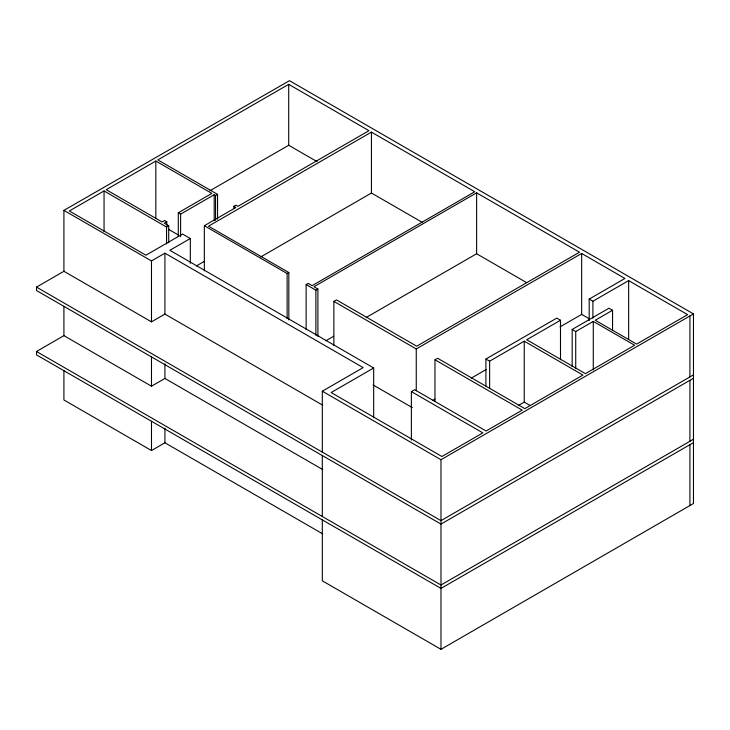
<?xml version="1.0" encoding="UTF-8"?>
<svg xmlns="http://www.w3.org/2000/svg" width="730" height="730" viewBox="0 0 730 730"><rect width="100%" height="100%" fill="white"/><g stroke="black" fill="none" stroke-linecap="round" stroke-linejoin="round"><path stroke-width="1.09" d="M322.724 405.196L164.925 314.092L151.484 321.848L63.912 271.286L63.912 210.368L289.472 80.674L693.464 313.909L693.464 503.517L440.984 649.326L322.313 580.815L322.313 519.888M168.721 242.707L168.721 225.789L166.559 227.039L104.052 190.95L69.332 210.988L145.918 255.208L182.591 234.038L190.32 238.5L190.32 263.329M178.293 236.484L178.293 212.786L211.864 193.404L155.828 161.047L106.215 189.7L162.106 221.966L164.615 220.515L166.787 221.774L166.787 225.159M233.846 208.588L233.846 206.334L235.89 205.157L237.934 206.334L368.969 130.679L288.706 84.333L157.844 159.888L217.567 194.372L217.567 219.192M693.5 378.249L440.984 524.085L36.5 290.513L36.5 287.118L64.121 271.168M209.994 190.703L288.706 145.261L317.094 161.649M166.787 221.774L164.277 223.216L168.721 225.789M178.293 212.786L180.611 214.127L214.191 194.746L215.56 195.53L217.567 194.372M204.345 270.848L204.345 225.725L235.89 207.512L233.846 206.334M306.135 329.677L306.135 284.545L308.151 283.386L312.102 285.667L474.765 191.753L371.442 132.103L208.525 226.172L288.825 272.527L288.825 319.913M63.912 210.368L151.484 260.929L164.925 253.173L363.157 367.619L322.313 391.207L322.313 452.125M190.32 238.5L169.871 250.308L373.678 367.975L373.678 417.624M693.5 442.617L440.984 588.407L36.5 354.88L36.5 351.486L64.121 335.535M196.416 265.93L204.318 261.367M260.856 256.878L371.442 193.03L422.615 222.568M204.345 225.725L287.127 273.513L288.825 272.527M333.856 345.39L333.856 301.39L336.466 299.884L416.702 346.202L579.492 252.215L476.617 192.829L313.955 286.735L317.897 289.007L317.897 336.393M306.135 284.545L315.88 290.175L317.897 289.007M63.912 306.326L63.912 335.654L151.484 386.216L164.925 378.459L322.724 469.563M325.79 340.828L333.674 336.274M366.204 317.495L476.617 253.748L526.586 282.601M63.912 370.639L63.912 399.976L151.484 450.538L164.925 442.781L322.724 533.885M373.678 367.975L331.128 392.548L441.915 456.505L482.849 432.872L411.373 391.599L411.373 440.108M333.856 301.39L416.255 348.967L581.655 253.465L624.935 278.459L589.192 299.09L589.192 320.525M434.971 401.518L434.971 359.771L437.589 358.266L524.833 408.636L582.951 375.083L524.24 341.184L489.629 361.168L485.915 359.023L485.915 386.097M411.373 391.599L414.622 389.72L486.107 430.992L522.215 410.141L434.971 359.771M485.915 359.023L556.78 318.107L560.494 320.251L560.494 359.744M589.192 299.09L592.906 301.234L628.649 280.603L687.623 314.648L636.587 344.113L595.251 320.251L612.552 310.259L612.552 330.571M560.494 320.251L526.722 339.751L585.423 373.651L634.616 345.254L593.28 321.392L575.724 331.52L572.165 329.467L572.165 366.697M432.99 400.223L434.961 399.091M471.388 378.058L486.153 369.526M559.992 326.894L581.655 314.393L589.521 318.937M572.165 329.467L608.993 308.206L612.552 310.259M518.473 405.442L524.24 402.111L530.108 405.497M440.984 649.326L440.984 459.717L693.464 313.909M693.5 374.855L440.984 520.645L36.5 287.118M693.5 439.223L440.984 585.013L36.5 351.486M689.941 315.99L689.905 376.89M689.941 380.357L689.905 441.258M689.941 444.67L689.905 505.58M168.612 229.357L178.439 235.033M373.094 384.965L412.331 407.623M322.313 391.207L440.984 459.717M628.649 280.603L628.649 339.267M593.28 321.392L593.28 369.9M592.906 301.234L592.906 318.161M581.655 253.465L581.655 314.393M575.724 331.52L575.724 368.75M524.24 341.184L524.24 402.111M489.629 361.168L489.629 388.241M476.617 192.829L476.617 253.748M416.255 348.967L416.255 390.705M371.442 132.103L371.442 193.03M322.313 455.575L322.313 516.493M315.88 290.175L315.88 335.298M288.706 84.333L288.706 145.261M287.127 273.513L287.127 318.645M215.56 195.53L215.56 220.35M214.191 194.746L214.191 220.697M180.611 214.127L180.611 236.693M166.559 227.039L166.559 243.957M164.925 253.173L164.925 314.092M164.925 363.796L164.925 378.459M164.925 428.108L164.925 442.781M155.828 161.047L155.828 218.589M151.484 260.929L151.484 321.848M151.484 356.879L151.484 386.216M151.484 421.201L151.484 450.538M104.052 190.95L104.052 231.565"/></g></svg>
